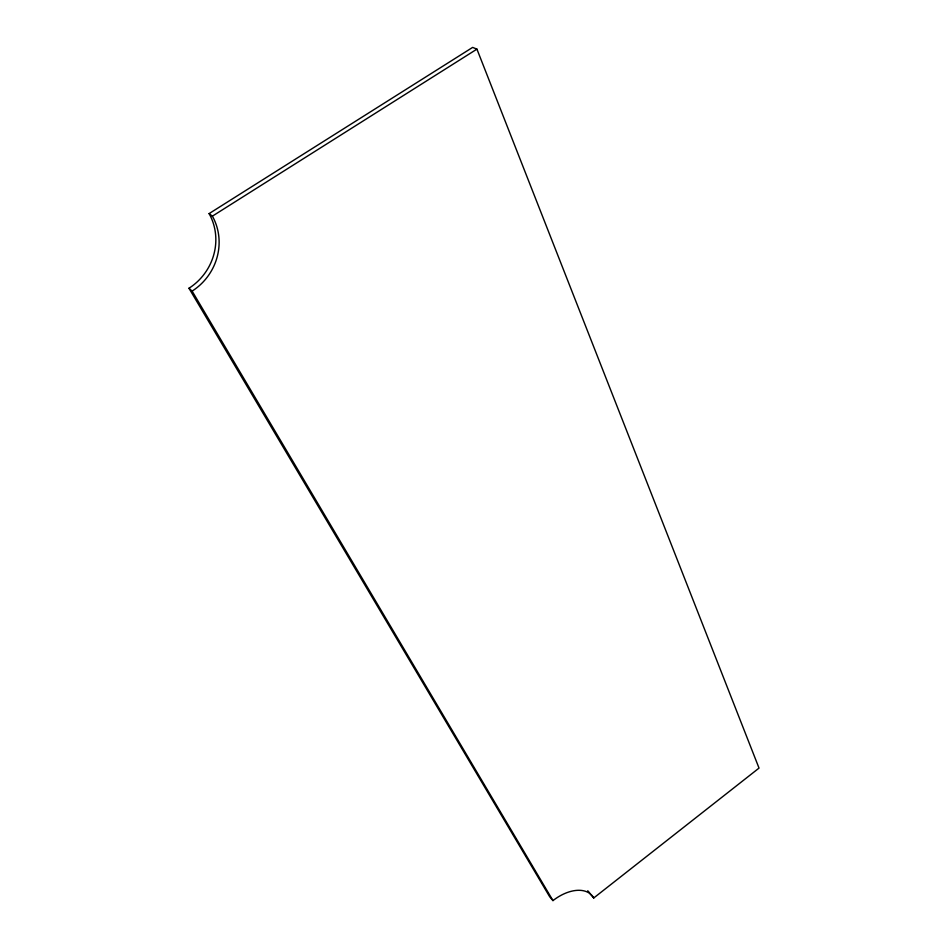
<?xml version="1.0" encoding="UTF-8"?>
<svg xmlns="http://www.w3.org/2000/svg" width="948" height="948" viewBox="0 0 948 948"><rect width="100%" height="100%" fill="white"/><g stroke="black" fill="none" stroke-linecap="round" stroke-linejoin="round"><path stroke-width="1.42" d="M593.756 897.969L759.028 768.093L476.927 49.13L472.637 47.4L209.105 213.596A56.062 53.455 -49 0 1 188.972 288.251L549.733 896.832L552.968 900.6A37.138 22.669 -42.7 0 1 593.756 897.969L590.474 894.284A37.019 22.681 -42.7 0 0 587.724 890.8M552.968 900.6L192.124 291.107A56.323 53.598 -49 0 0 212.388 216.156L476.927 49.13M209.105 213.596L212.388 216.156M188.972 288.251L192.124 291.107"/></g></svg>
